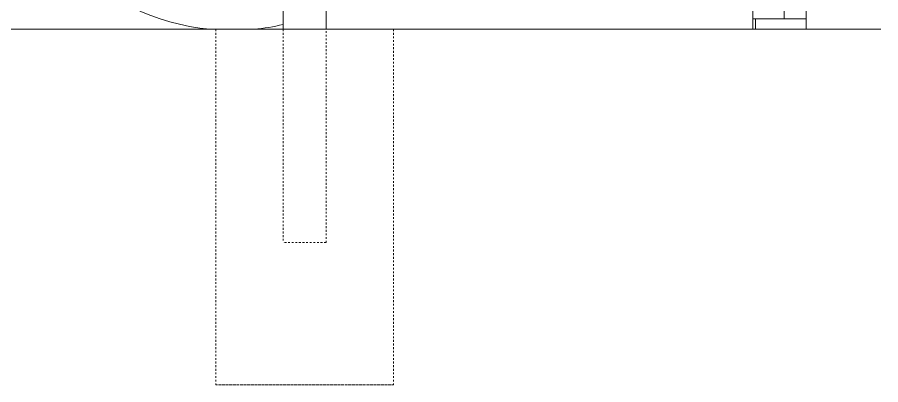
# Model space of a CAD drawing. Header units: inches. Extents: x -8 to 544, y 1 to 138.
# Drawn here: x 395.29 to 443.13, y 74.33 to 94.67 of the extents above; entities that cross this region are included whole.
import ezdxf

# ---------------------------------------------------------------- set-up
doc = ezdxf.new("R2010")
doc.units = ezdxf.units.IN
doc.linetypes.add('HIDDEN', pattern=[1.905, 1.27, -0.635])
doc.layers.add('ZANO_R', color=7, linetype='Continuous', lineweight=0)
doc.layers.add('ZANO_R_przerywana', color=250, linetype='HIDDEN', lineweight=0)

msp = doc.modelspace()

# ---------------------------------------------------------------- hatches: boundary and pattern name
at = {"layer": 'ZANO_R', "ltscale": 10, "transparency": 33554559}
h = msp.add_hatch(dxfattribs=at)
h.set_pattern_fill('AR-B816', color=256, scale=0.007873)
h.set_pattern_definition([(0, (-8.5352, 118.5688), (0, 1.5997223), []), (90, (-8.5352, 118.5688), (-1.5997223, 1.5997223), [1.599722, -1.599722])])
h.paths.add_polyline_path([(436.04883, 133.36774), (436.04883, 94.00449), (439.00107, 94.00449), (439.00107, 133.36774)])

# ---------------------------------------------------------------- linework, layer by layer
at = {"layer": 'ZANO_R'}
for p, q in [((436.04883, 94.00449), (436.04883, 133.35605)), ((439.0002, 133.35605), (439.0002, 94.00449)), ((410.02436, 125.29975), (410.02436, 94.00449)), ((412.39726, 94.00449), (412.39726, 125.29975)), ((345.95772, 94.00449), (443.13302, 94.00449)), ((405.96404, 94.00449), (406.28498, 94.00449)), ((406.29187, 94.00449), (416.12976, 94.00449)), ((416.12976, 94.00449), (406.29187, 94.00449)), ((410.02436, 94.00449), (412.39726, 94.00449))]:
    msp.add_line(p, q, dxfattribs=at)
for start, end in [(104.775314, 264.472875), (275.527481, 282.945346)]:
    msp.add_arc((407.18486, 106.62061), 12.67514, start, end, dxfattribs=at)
at = {"layer": 'ZANO_R_przerywana', "ltscale": 0.05}
for p, q in [((406.29187, 94.00449), (406.29187, 74.32872)), ((406.29187, 94.00449), (406.29187, 74.32872)), ((410.02436, 94.00449), (410.02436, 82.19903)), ((412.39726, 82.19903), (412.39726, 94.00449)), ((416.12976, 94.00449), (416.12976, 74.32872)), ((416.12976, 94.00449), (416.12976, 74.32872)), ((412.39726, 82.19903), (410.02436, 82.19903)), ((406.29187, 74.32872), (416.12976, 74.32872)), ((416.12976, 74.32872), (406.29187, 74.32872))]:
    msp.add_line(p, q, dxfattribs=at)

doc.saveas('drawing.dxf')
